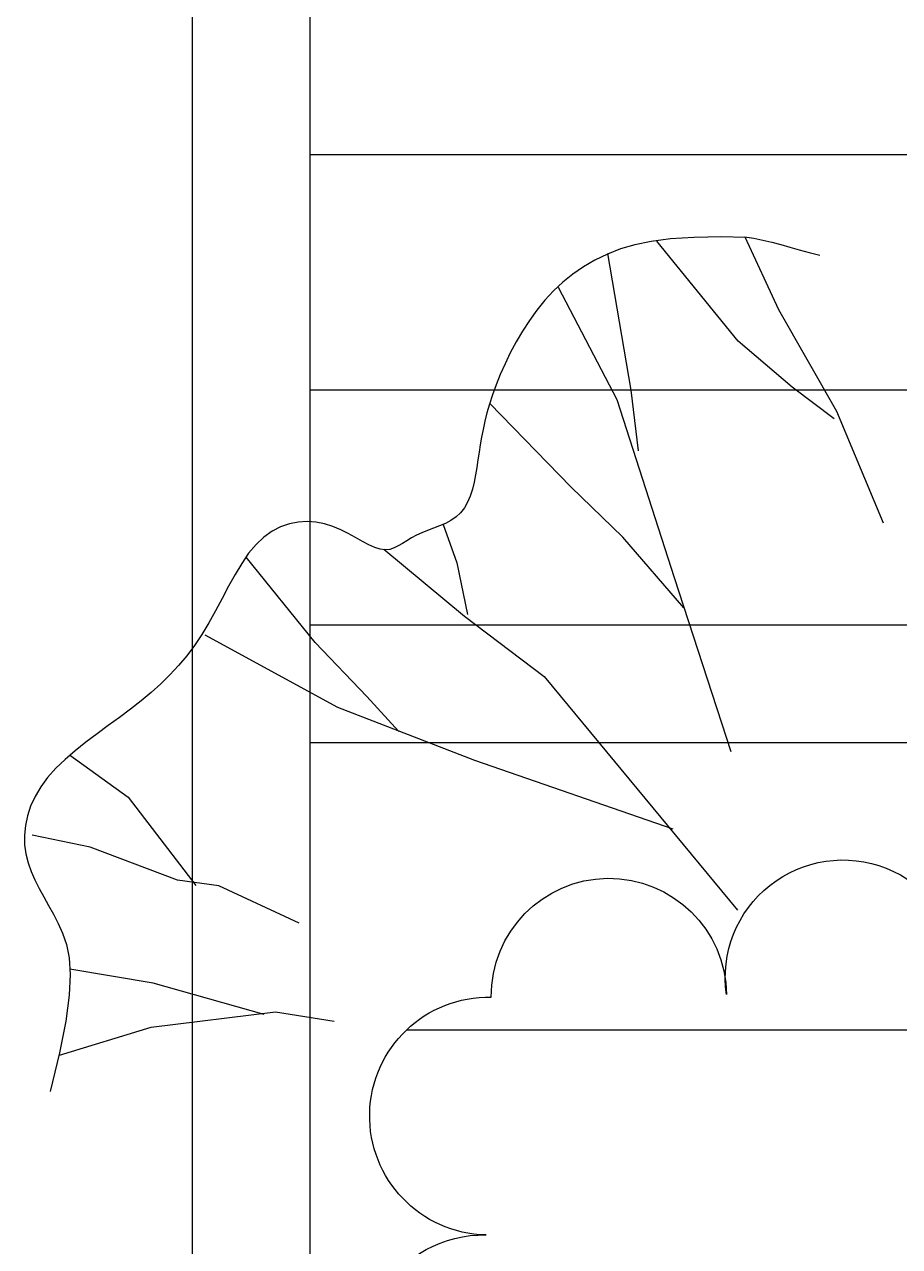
# Model space of a CAD drawing. Header units: inches. Extents: x 58 to 28157, y 27 to 25596.
# Drawn here: x 9827 to 10199, y 11419 to 11939 of the extents above; entities that cross this region are included whole.
import ezdxf

# ---------------------------------------------------------------- set-up
doc = ezdxf.new("R2010")
doc.units = ezdxf.units.IN
doc.header["$MEASUREMENT"] = 0
for name, color, linetype in [('00-데크해치15', 15, 'Continuous'), ('00-조경계획', 4, 'Continuous'), ('CONC', 2, 'Continuous'), ('PLANT-06-SHRUBS-LINE', 3, 'Continuous'), ('PLANT-07-SHRUBS-HATCH', 8, 'Continuous'), ('나무들', 3, 'Continuous')]:
    doc.layers.add(name, color=color, linetype=linetype)

# ---------------------------------------------------------------- blocks, each defined once
blk = doc.blocks.new('라일락')
at = {"layer": '나무들'}
for p, q in [((750.9079608295142, -12.23618387008901), (748.0215819018631, -8.486804784843116)), ((753.6578123293148, -15.71060667444544), (750.9079608295142, -12.23618387008901)), ((756.2817799349577, -18.9858482760319), (753.6578123293148, -15.71060667444544)), ((758.7905071800196, -22.13768375296786), (756.2817799349577, -18.9858482760319)), ((761.1946375982225, -25.24188818335824), (758.7905071800196, -22.13768375296786)), ((763.504814723201, -28.37423664535163), (761.1946375982225, -25.24188818335824)), ((683.7647580939956, -28.11241522562341), (631.9838606892008, -28.55196271595196)), ((681.2025148786634, -30.35861756696249), (700.6725997185422, -41.57281157036778)), ((733.603287746213, -33.87909201747971), (683.7647580939956, -28.11241522562341)), ((765.731682088619, -31.61050421705295), (763.504814723201, -28.37423664535163)), ((767.8663055812212, -34.91194102665759), (733.603287746213, -33.87909201747971)), ((767.8858832281112, -35.02646597656712), (765.731682088619, -31.61050421705295)), ((767.6427350644808, -35.00859894856694), (771.6688265792181, -44.04925927802105)), ((700.6725997185422, -41.57281157036778), (727.8765805898729, -55.14817475693417)), ((771.6688265792181, -44.04925927802105), (776.1850603708444, -55.16848849697271)), ((727.8765805898729, -55.14817475693417), (780.8471986249642, -70.25857152638491)), ((776.1850603708444, -55.16848849697271), (779.4900591425976, -64.5287472102209)), ((779.4900591425976, -64.5287472102209), (781.7614025137882, -72.51172730146209)), ((781.7614025137882, -72.51172730146209), (783.1766701036977, -79.4991206544073)), ((783.1766701036977, -79.4991206544073), (783.9134415315784, -85.87261915276758)), ((783.9134415315784, -85.87261915276758), (784.1242972053151, -91.95239291354665)), ((726.5232589770312, -105.4590755187091), (784.2701737585448, -91.63709061201371)), ((784.1242972053151, -91.95239291354665), (783.8618206874089, -97.81252498706453)), ((783.8618206874089, -97.81252498706453), (783.1535963290225, -103.4655766569194)), ((783.1535963290225, -103.4655766569194), (782.0272084812023, -108.9241092066804)), ((701.4036203150317, -112.7122794404713), (726.5232589770312, -105.4590755187091)), ((782.0272084812023, -108.9241092066804), (780.5102414951689, -114.2006839199603)), ((725.3469213643548, -112.6833596115175), (645.5805725907703, -119.9988170794531)), ((779.3653361066972, -116.8552279282303), (725.3469213643548, -112.6833596115175)), ((780.5102414951689, -114.2006839199603), (778.6302797219978, -119.3078620804008)), ((645.5805725907703, -119.9988170794531), (567.5682002920803, -126.8324372232892)), ((778.6302797219978, -119.3078620804008), (776.4149075128225, -124.2582049715566)), ((632.0412654590473, -121.229293795448), (670.0681402119371, -133.36540714484)), ((776.4149075128225, -124.2582049715566), (773.8917092187767, -129.0642738770403)), ((773.8917092187767, -129.0642738770403), (771.092399187226, -133.7325671965082)), ((670.0681402119371, -133.36540714484), (698.6936063665926, -145.4305664576532)), ((771.092399187226, -133.7325671965082), (768.0652117505815, -138.2453317937325)), ((768.0652117505815, -138.2453317937325), (764.8625112375157, -142.5787516485434)), ((698.6936063665926, -145.4305664576532), (745.0735487673228, -163.2861644301447)), ((764.8625112375157, -142.5787516485434), (761.5366619766719, -146.709010740713)), ((628.4264086446638, -187.763277088321), (504.066642063568, -150.8703861728718)), ((758.1400282966933, -150.6122930501006), (754.7249745262525, -154.2647825565073)), ((761.5366619766719, -146.709010740713), (758.1400282966933, -150.6122930501006)), ((754.7249745262525, -154.2647825565073), (751.3438649939926, -157.6426632397342)), ((748.049064028557, -160.7221190796408), (744.8808109748497, -163.4903830549738)), ((751.3438649939926, -157.6426632397342), (748.049064028557, -160.7221190796408)), ((546.678656851218, -162.5612654244178), (606.9743016102439, -229.1890238628548)), ((741.8308452422934, -165.9788841405243), (738.8787812566588, -168.2301003100001)), ((744.8808109748497, -163.4903830549738), (741.8308452422934, -165.9788841405243)), ((733.1868162288592, -172.1905897957622), (730.4061440380901, -173.9848190595221)), ((736.0042334436002, -170.2865095371963), (733.1868162288592, -172.1905897957622)), ((738.8787812566588, -168.2301003100001), (736.0042334436002, -170.2865095371963)), ((724.8734924312885, -177.4136364974547), (722.0939853383607, -179.1290470332897)), ((727.6418312970054, -175.7116753021837), (724.8734924312885, -177.4136364974547)), ((730.4061440380901, -173.9848190595221), (727.6418312970054, -175.7116753021837)), ((716.6980370787933, -182.6833227192546), (714.1997464237065, -184.5575407869765)), ((719.349141802275, -180.8797169542813), (716.6980370787933, -182.6833227192546)), ((722.0939853383607, -179.1290470332897), (719.349141802275, -180.8797169542813)), ((665.5267347548361, -208.8924729670107), (628.4264086446638, -187.763277088321)), ((711.9133450927184, -186.5200476162427), (709.8979083416489, -188.5885196658783)), ((714.1997464237065, -184.5575407869765), (711.9133450927184, -186.5200476162427)), ((706.9162296021968, -193.114065261354), (706.0444999679312, -195.5972650364856)), ((708.2125114262017, -190.7806333946355), (706.9162296021968, -193.114065261354)), ((709.8979083416489, -188.5885196658783), (708.2125114262017, -190.7806333946355)), ((705.5382069918996, -198.2017757371359), (705.3145969851903, -200.8899136921682)), ((706.0444999679312, -195.5972650364856), (705.5382069918996, -198.2017757371359)), ((687.8903764210554, -202.9378925825877), (665.7336858433991, -207.4321099198423)), ((705.192909707941, -201.9398913800542), (687.8903764210554, -202.9378925825877)), ((705.3145969851903, -200.8899136921682), (705.2909162588912, -203.6239952303877)), ((705.2909162588912, -203.6239952303877), (705.3844111240614, -206.3663366805995)), ((705.4811066406401, -229.5002677428711), (665.5267347548361, -208.8924729670107)), ((705.3844111240614, -206.3663366805995), (705.512327891789, -209.0792543715797)), ((705.512327891789, -209.0792543715797), (705.5919128731039, -211.7250646322209)), ((705.5404123791232, -214.2660837912699), (705.3054851585912, -216.6736085081357)), ((705.5919128731039, -211.7250646322209), (705.5404123791232, -214.2660837912699)), ((704.9564397109934, -218.9548567644088), (704.5929969735298, -221.1260268722399)), ((705.3054851585912, -216.6736085081357), (704.9564397109934, -218.9548567644088)), ((704.3148778834002, -223.2033171438088), (704.2218033777463, -225.2029258912371)), ((704.5929969735298, -221.1260268722399), (704.3148778834002, -223.2033171438088)), ((606.9743016102439, -229.1890238628548), (650.9355801752972, -274.0863513613585)), ((704.2218033777463, -225.2029258912371), (704.4134943937679, -227.1410514267336)), ((704.4134943937679, -227.1410514267336), (704.9896718686359, -229.0338920624345)), ((704.9896718686359, -229.0338920624345), (706.0500567395793, -230.8976461105049)), ((706.0500567395793, -230.8976461105049), (707.6583218879969, -232.7520835476462)), ((707.6583218879969, -232.7520835476462), (709.7339479724033, -234.6312610087916)), ((709.7339479724033, -234.6312610087916), (712.1603675955703, -236.5728067933524)), ((712.1603675955703, -236.5728067933524), (714.8210133602406, -238.6143492008268)), ((714.8210133602406, -238.6143492008268), (717.5993178692152, -240.7935165306553)), ((717.5993178692152, -240.7935165306553), (720.3787137252366, -243.1479370822926)), ((720.3787137252366, -243.1479370822926), (723.0426335310767, -245.7152391551936)), ((723.0426335310767, -245.7152391551936), (725.4745098894782, -248.533051048842)), ((725.4745098894782, -248.533051048842), (727.5699003031332, -251.6279521241377)), ((631.1250728997547, -254.1760751278634), (650.3057761224482, -260.868693102384)), ((727.5699003031332, -251.6279521241377), (729.2728618741821, -254.9823259878904)), ((729.2728618741821, -254.9823259878904), (730.539576604715, -258.5675073083839)), ((650.3057761224482, -260.868693102384), (680.2745738326485, -272.0957370761898)), ((730.539576604715, -258.5675073083839), (731.3262264967634, -262.3548307539022)), ((731.5889935524465, -266.315630992729), (731.284059773825, -270.421242693119)), ((731.3262264967634, -262.3548307539022), (731.5889935524465, -266.315630992729)), ((731.284059773825, -270.421242693119), (730.3676071629015, -274.6430005233706)), ((650.9355801752972, -274.0863513613585), (701.6508837695728, -314.1194403531554)), ((680.2745738326485, -272.0957370761898), (725.4632779400708, -285.0146649766102)), ((730.3676071629015, -274.6430005233706), (728.7958177217952, -278.952239151753)), ((728.7958177217952, -278.952239151753), (726.5542487516796, -283.324615884485)), ((726.5542487516796, -283.324615884485), (723.7459587500634, -287.7530785794661)), ((720.5033815136267, -292.2348977325018), (716.9589508389909, -296.7673438394268)), ((723.7459587500634, -287.7530785794661), (720.5033815136267, -292.2348977325018)), ((716.9589508389909, -296.7673438394268), (713.2451005227776, -301.3476873960753)), ((713.2451005227776, -301.3476873960753), (709.4942643616669, -305.9731988982676)), ((709.4942643616669, -305.9731988982676), (705.8388761522801, -310.6411488418235)), ((705.8388761522801, -310.6411488418235), (702.4113696912682, -315.348807722592)), ((702.4113696912682, -315.348807722592), (699.3166543755651, -320.0970556051907)), ((699.3166543755651, -320.0970556051907), (696.5495420031802, -324.9012108295865)), ((541.5812800109416, -349.8020702276262), (527.9867181544396, -328.2324661455932)), ((572.4006932042685, -325.5397357582406), (600.6446799813275, -350.8553887450689)), ((696.5495420031802, -324.9012108295865), (694.0773199725518, -329.7802013045584)), ((694.0773199725518, -329.7802013045584), (691.8672756819433, -334.7529549388564)), ((689.8866965297348, -339.838399641274), (688.102869914248, -345.0554633205466)), ((691.8672756819433, -334.7529549388564), (689.8866965297348, -339.838399641274)), ((688.102869914248, -345.0554633205466), (686.483083233863, -350.4230738854967)), ((556.3630768510484, -401.2762879043294), (541.5812800109416, -349.8020702276262)), ((686.483083233863, -350.4230738854967), (684.9946238868724, -355.9601592448598)), ((542.3639567040227, -354.6401747836208), (573.406632115817, -393.0524047096842)), ((600.6446799813275, -350.8553887450689), (609.7897963595897, -366.1594718355627)), ((650.7070522951981, -371.7150105745532), (604.6320487197518, -359.8669388171402)), ((684.9946238868724, -355.9601592448598), (683.601219998076, -361.6689081564546)), ((683.601219998076, -361.6689081564546), (682.252362597952, -367.4845527741709)), ((609.7897963595897, -366.1594718355627), (637.4568380823912, -395.0178145854734)), ((682.252362597952, -367.4845527741709), (680.8939834434277, -373.3255861009238)), ((677.2045385337406, -387.6558167652984), (650.7070522951981, -371.7150105745532)), ((680.8939834434277, -373.3255861009238), (679.4720142913429, -379.1105011396576)), ((679.4720142913429, -379.1105011396576), (677.9323868985957, -384.7577908933163)), ((677.9323868985957, -384.7577908933163), (676.2210330221715, -390.1859483647713)), ((676.2210330221715, -390.1859483647713), (674.28388441891, -395.3134665569814)), ((573.406632115817, -393.0524047096842), (592.8302406917064, -423.5470484835387)), ((637.4568380823912, -395.0178145854734), (651.8751041326468, -415.9058531698247)), ((674.28388441891, -395.3134665569814), (672.0668728457094, -400.0588384728762)), ((560.7198530717142, -442.0277130998729), (556.3630768510484, -401.2762879043294)), ((672.0668728457094, -400.0588384728762), (669.5312070625805, -404.3542615981714)), ((669.5312070625805, -404.3542615981714), (666.6992038418102, -408.1867513497127)), ((663.6084569587401, -411.557027627161), (660.29656018877, -414.4658103302063)), ((666.6992038418102, -408.1867513497127), (663.6084569587401, -411.557027627161)), ((656.8011073072121, -416.9138193584804), (653.1596920895245, -418.9017746116442)), ((660.29656018877, -414.4658103302063), (656.8011073072121, -416.9138193584804)), ((597.4474813639972, -421.9424283172411), (590.7247191500937, -424.3247698166233)), ((603.170290145601, -420.7134217950806), (597.4474813639972, -421.9424283172411)), ((608.1841471642983, -420.3146664804081), (603.170290145601, -420.7134217950806)), ((612.7800540895114, -420.4230786034313), (608.1841471642983, -420.3146664804081)), ((617.2024658001465, -420.7560471531178), (612.7800540895114, -420.4230786034313)), ((621.5096500134532, -421.1928521527443), (617.2024658001465, -420.7560471531178)), ((625.7133276561362, -421.6532463843614), (621.5096500134532, -421.1928521527443)), ((629.8252196549874, -422.0569826299034), (625.7133276561362, -421.6532463843614)), ((633.8570469367405, -422.3238136713917), (629.8252196549874, -422.0569826299034)), ((637.8205304281873, -422.3734922907897), (633.8570469367405, -422.3238136713917)), ((641.7273910560325, -422.1257712700753), (637.8205304281873, -422.3734922907897)), ((645.5893497470679, -421.5004033912555), (641.7273910560325, -422.1257712700753)), ((649.4099083110195, -420.4303959893296), (645.5893497470679, -421.5004033912555)), ((653.1596920895245, -418.9017746116442), (649.4099083110195, -420.4303959893296)), ((582.7110018344683, -428.1835300629318), (573.1153277477279, -433.8417928259296)), ((590.7247191500937, -424.3247698166233), (582.7110018344683, -428.1835300629318)), ((573.1153277477279, -433.8417928259296), (561.6466952204792, -441.6226418753504)), ((561.6466952204792, -441.6226418753504), (548.0141025833291, -451.849160980928))]:
    blk.add_line(p, q, dxfattribs=at)

msp = doc.modelspace()

# ---------------------------------------------------------------- hatches: boundary and pattern name
at = {"layer": 'PLANT-07-SHRUBS-HATCH'}
h = msp.add_hatch(dxfattribs=at)
h.set_pattern_fill('DOLMIT', color=256, scale=500, style=0)
h.set_pattern_definition([(180, (565326.289622001, 58885.84235940682), (0, -125), []), (225, (565326.289622001, 58885.84235940682), (249.9999995804921, -249.9999995804921), [176.776695, -353.55384])])
edge = h.paths.add_edge_path()
edge.add_arc((10516.68472997349, 11558.11186202723), 50.00000000000759, 338.2157264144637, 518.2157264144714, ccw=False)
edge.add_arc((10561.88690188847, 11489.57127620029), 50.00000000000225, 268.5935747779414, 448.593574778075, ccw=False)
edge.add_arc((10549.46213458705, 11390.85631945584), 49.99999999998963, 257.0587955935671, 437.05879559369714, ccw=False)
edge.add_arc((10494.71075891278, 11317.56892765092), 50.00000000006591, 209.4160277301889, 389.4160277301162, ccw=False)
edge.add_arc((10462.9257746308, 11244.41634532387), 49.99999999999812, 283.6138329686607, 463.6138329686607, ccw=False)
edge.add_arc((10498.43197129102, 11151.81502405104), 49.99999999996054, 298.3428892833238, 478.3428892832104, ccw=False)
edge.add_arc((10554.56596143771, 11069.72403077483), 49.99999999998844, 310.38591233273104, 490.385912332731, ccw=False)
edge.add_arc((10611.9175810052, 11002.30252604169), 38.51478728146104, 310.3859123327566, 490.38591233275656, ccw=False)
edge.add_arc((10631.7397298945, 10923.23006153432), 50.00000000000333, 264.10781987624864, 444.10781987624864, ccw=False)
edge.add_arc((10597.50599070027, 10832.83542484396), 49.99999999998691, 234.407395922077, 414.40739592208183, ccw=False)
edge.add_arc((10525.48383617302, 10766.5296819964), 49.99999999997912, 210.8597914703398, 390.85979147033976, ccw=False)
edge.add_arc((10430.20687572606, 10709.5983713726), 60.99041995317699, 210.859791470319, 390.8597914703131, ccw=False)
edge.add_arc((10351.56103657809, 10635.78367941364), 50.00000000000033, 238.2777065486227, 418.2777065486227, ccw=False)
edge.add_arc((10319.63095912192, 10543.57245811076), 50.00000000000482, 263.5233152550416, 443.5233152550425, ccw=False)
edge.add_arc((10312.66727709858, 10443.90909204139), 50.00000000000046, 268.48293140510594, 448.4829314052395, ccw=False)
edge.add_arc((10309.94704826287, 10341.19705401362), 52.74805302649775, 268.4829314051766, 448.4829314051764, ccw=False)
edge.add_arc((10326.24291546101, 10241.70232736383), 49.99999999997023, 290.72280677976937, 470.7228067796446, ccw=False)
edge.add_arc((10345.19939730124, 10144.95314725028), 50.00000000000133, 271.44873287083345, 451.4487328706998, ccw=False)
edge.add_arc((10347.69617868698, 10046.22925518393), 48.75545950486649, 271.44873287078, 451.44873287078, ccw=False)
edge.add_arc((10334.60269543709, 9949.585709730016), 50.00000000002372, 253.35010312348248, 433.35010312335703, ccw=False)
edge.add_arc((10307.6165174222, 9859.349480099683), 44.18508874419961, 253.3501031233969, 433.3501031235388, ccw=False)
edge.add_arc((10278.92740618269, 9769.655874299218), 49.99999999999308, 251.3019052559431, 431.3019052559404, ccw=False)
edge.add_arc((10270.67575179035, 9672.903413802922), 49.99999999999144, 278.9486033197376, 458.9486033197389, ccw=False)
edge.add_arc((10285.5217194084, 9574.014165553815), 49.99999999999913, 278.1271848265675, 458.1271848265675, ccw=False)
edge.add_arc((10300.07823597052, 9472.081475176032), 52.9668176748128, 278.12718482653213, 458.12718482653327, ccw=False)
edge.add_arc((10314.89390053408, 9370.186485223718), 49.99999999999788, 278.4272728936299, 458.4272728936311, ccw=False)
edge.add_arc((10329.10487950192, 9274.265886429244), 46.96758838043218, 278.42727289358487, 458.42727289358356, ccw=False)
edge.add_arc((10342.87144669815, 9181.344957351217), 46.96758838042498, 278.42727289358487, 458.42727289358487, ccw=False)
edge.add_arc((10349.3692469105, 9084.885978808697), 49.99999999999572, 269.55826420234064, 449.55826420220717, ccw=False)
edge.add_arc((10348.94061483181, 8984.887483423283), 50.00000000000168, 269.95055523406825, 449.95055523406825, ccw=False)
edge.add_arc((10348.89181314217, 8884.887502360942), 50.00000000000369, 269.9935221425227, 449.99352214265605, ccw=False)
edge.add_arc((10348.88090024743, 8788.364413710091), 46.52308926775989, 269.99352214259824, 449.99352214259824, ccw=False)
edge.add_arc((10348.87038045208, 8695.31823576924), 46.52308926776717, 269.99352214259824, 449.99352214259824, ccw=False)
edge.add_arc((10378.38890912308, 8608.442378510312), 50.0000000000064, 306.19077765272596, 486.190777652726, ccw=False)
edge.add_arc((10430.67355666537, 8536.980334863618), 38.54664336252768, 306.19077765274267, 486.190777652603, ccw=False)
edge.add_arc((10443.99732434534, 8456.76972237577), 49.99999999999461, 259.1206322998761, 439.1206322998762, ccw=False)
edge.add_arc((10430.58284651273, 8357.826832337769), 49.99999999999189, 265.4374302309247, 445.437430231057, ccw=False)
edge.add_arc((10422.88436164655, 8261.355333536541), 46.77818323459282, 265.43743023108794, 445.4374302309458, ccw=False)
edge.add_arc((10390.80228944117, 8173.547054012319), 50.00000000000315, 235.4434418219858, 415.44344182198586, ccw=False)
edge.add_arc((10332.22267234855, 8088.493168805011), 53.27504503794079, 235.4434418219981, 415.4434418219937, ccw=False)
edge.add_arc((10260.23135338881, 8017.139561237795), 50.00000000000397, 213.336909164999, 393.336909164999, ccw=False)
edge.add_arc((10168.70457138232, 7994.614172220432), 49.99999999992018, 174.3153398267947, 354.3153398267732, ccw=False)
edge.add_arc((10070.62712492159, 8004.377083595404), 48.56216283514642, 174.3153398267909, 354.3153398267824, ccw=False)
edge.add_arc((10003.88972921012, 8055.673052252356), 49.99999999998246, 111.6096478956924, 291.6096478955715, ccw=False)
edge.add_arc((9968.488573480572, 8145.04219543145), 46.12536387210942, 111.60964789550519, 291.6096478956397, ccw=False)
edge.add_arc((9952.604549048177, 8237.913445111886), 50.00000000000261, 88.7358657024393, 268.7358657023059, ccw=False)
edge.add_arc((9954.823743674846, 8338.480175851464), 50.59121311744764, 88.73586570237768, 268.73586570237757, ccw=False)
edge.add_arc((9957.055981359154, 8439.637975816191), 50.59121311745492, 88.73586570237751, 268.73586570237774, ccw=False)
edge.add_arc((9959.288219043461, 8540.795775780904), 50.59121311744764, 88.73586570237768, 268.73586570237757, ccw=False)
edge.add_arc((9961.520456727769, 8641.95357574563), 50.59121311745492, 88.73586570237751, 268.73586570237774, ccw=False)
edge.add_arc((9963.752694412076, 8743.111375710343), 50.59121311744764, 88.73586570237768, 268.73586570237757, ccw=False)
edge.add_arc((9965.984932096384, 8844.26917567507), 50.59121311745492, 88.73586570237751, 268.73586570237774, ccw=False)
edge.add_arc((9968.217169780692, 8945.426975639783), 50.59121311744764, 88.73586570237768, 268.73586570237757, ccw=False)
edge.add_arc((9970.449407465, 9046.58477560451), 50.59121311745492, 88.73586570237751, 268.73586570237774, ccw=False)
edge.add_arc((9972.681645149307, 9147.742575569222), 50.59121311744764, 88.73586570237768, 268.73586570237757, ccw=False)
edge.add_arc((9974.913882833614, 9248.900375533949), 50.59121311745492, 88.73586570237751, 268.73586570237774, ccw=False)
edge.add_arc((9977.146120517922, 9350.058175498662), 50.59121311744764, 88.73586570237768, 268.73586570237757, ccw=False)
edge.add_arc((9979.37835820223, 9451.215975463389), 50.59121311745492, 88.73586570237751, 268.73586570237774, ccw=False)
edge.add_arc((9981.610595886537, 9552.373775428101), 50.59121311744764, 88.73586570237768, 268.73586570237757, ccw=False)
edge.add_arc((9983.842833570845, 9653.531575392828), 50.59121311745492, 88.73586570237751, 268.73586570237774, ccw=False)
edge.add_arc((9986.075071255153, 9754.68937535754), 50.59121311744764, 88.73586570237768, 268.73586570237757, ccw=False)
edge.add_arc((9988.30730893946, 9855.847175322268), 50.59121311745492, 88.73586570237751, 268.73586570237774, ccw=False)
edge.add_arc((9990.539546623768, 9957.00497528698), 50.59121311744764, 88.73586570237768, 268.73586570237757, ccw=False)
edge.add_arc((9992.771784308075, 10058.16277525171), 50.59121311745492, 88.73586570237751, 268.73586570237774, ccw=False)
edge.add_arc((9995.004021992383, 10159.32057521642), 50.59121311744764, 88.73586570237768, 268.73586570237757, ccw=False)
edge.add_arc((9997.23625967669, 10260.47837518115), 50.59121311745492, 88.73586570237751, 268.73586570237774, ccw=False)
edge.add_arc((9999.468497360998, 10361.63617514586), 50.59121311744764, 88.73586570237768, 268.73586570237757, ccw=False)
edge.add_arc((10001.70073504531, 10462.79397511059), 50.59121311745492, 88.73586570237751, 268.73586570237774, ccw=False)
edge.add_arc((10003.93297272961, 10563.9517750753), 50.59121311744764, 88.73586570237768, 268.73586570237757, ccw=False)
edge.add_arc((10006.16521041392, 10665.10957504003), 50.59121311745492, 88.73586570237751, 268.73586570237774, ccw=False)
edge.add_arc((10008.39744809823, 10766.26737500474), 50.59121311744764, 88.73586570237768, 268.73586570237757, ccw=False)
edge.add_arc((10010.62968578254, 10867.42517496946), 50.59121311745492, 88.73586570237751, 268.73586570237774, ccw=False)
edge.add_arc((10012.86192346684, 10968.58297493418), 50.59121311744764, 88.73586570237768, 268.73586570237757, ccw=False)
edge.add_arc((10015.09416115115, 11069.7407748989), 50.59121311745492, 88.73586570237751, 268.73586570237774, ccw=False)
edge.add_arc((10017.32639883546, 11170.89857486362), 50.59121311744764, 88.73586570237768, 268.73586570237757, ccw=False)
edge.add_arc((10019.55863651977, 11272.05637482834), 50.59121311745492, 88.73586570237751, 268.73586570237774, ccw=False)
edge.add_arc((10021.79087420407, 11373.21417479306), 50.59121311744764, 88.73586570237768, 268.73586570237757, ccw=False)
edge.add_arc((10024.02311188861, 11474.37197475778), 50.59121311745749, 88.73586570237751, 268.7358657022459, ccw=False)
edge.add_arc((10075.13641068497, 11525.48190827436), 49.999999999984, 0.6085310464371787, 180.6085310464288, ccw=False)
edge.add_arc((10174.60358053603, 11533.2738026126), 49.99999999999947, 8.34985788989718, 188.3498578899054, ccw=False)
edge.add_arc((10281.59386262106, 11548.97709156053), 58.13655138014619, 8.34985788989519, 188.3498578899048, ccw=False)
edge.add_arc((10396.6344469976, 11565.8619478484), 58.13655138026242, 8.34985788990491, 188.3498578898952, ccw=False)
edge.add_arc((10462.20504147717, 11575.48594333225), 8.136551380147765, 188.3498578899518, 368.3498578898328)

# ---------------------------------------------------------------- linework, layer by layer
at = {"layer": '00-데크해치15', "color": 8}
for p, q in [((9948.102792166348, 11883.27380056742), (18638.10279216635, 11883.27380056739)), ((9948.102792166348, 11783.27380056742), (18638.10279216635, 11783.27380056739)), ((9948.102792166348, 11683.2738005674), (14068.10279216612, 11683.2738005674))]:
    msp.add_line(p, q, dxfattribs=at)
at = {"layer": '00-조경계획'}
msp.add_line((9948.102792166348, 11633.2738005674), (14018.10279216635, 11633.2738005674), dxfattribs=at)
at = {"layer": 'CONC'}
msp.add_line((9898.102792166348, 9353.27380056746), (9898.102792166348, 13483.27380056746), dxfattribs=at)
at = {"layer": 'CONC', "color": 3, "linetype": 'Continuous'}
msp.add_line((9948.102792166348, 9353.27380056746), (9948.102792166348, 13433.27380056795), dxfattribs=at)
at = {"layer": 'PLANT-06-SHRUBS-LINE'}
msp.add_lwpolyline([(10020.67475536204, 11322.6352748107, -1.000000000000002), (10022.90699304634, 11423.79307477543, -0.9999999999999987), (10025.13923073065, 11524.95087474014, -0.9999999999999987), (10125.13359063928, 11526.01294180858, -0.9999999999999987), (10224.07357043278, 11540.5346634166, -1), (10339.11415480933, 11557.41951970447, -1), (10454.15473918564, 11574.30437599233, 0.9999999999998644), (10470.25534376869, 11576.66751067218, -0.9999999999999987), (10563.11411617853, 11539.55621338228, -0.9999999999999987), (10560.65968759818, 11439.58633901832, -1), (10538.2645815757, 11342.12629989337, -0.9999999999999987)], format="xyb", dxfattribs=at)

# ---------------------------------------------------------------- block references
at = {"layer": '나무들', "xscale": -0.9937729702209934, "yscale": 0.9937729701923672, "zscale": 0.9937729702010878, "rotation": 293.0981568281629}
msp.add_blockref('라일락', (10464.23732973187, 11160.0291667765), dxfattribs=at)

doc.saveas('drawing.dxf')
